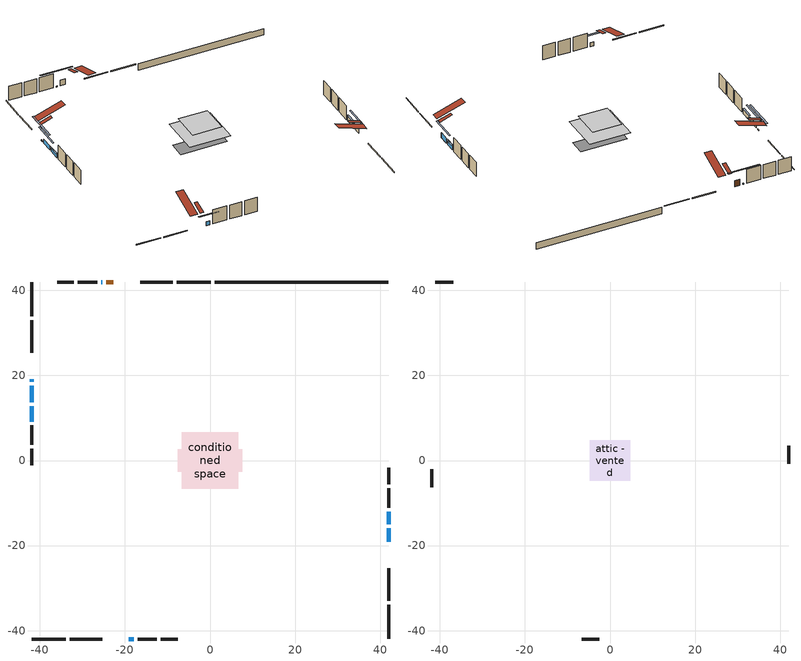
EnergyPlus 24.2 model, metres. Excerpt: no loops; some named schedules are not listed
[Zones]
conditioned space
 floor outside (Floor1 construction): -2.4,-2.4 -2.4,2.4 2.4,2.4 2.4,-2.4 z0.23
 floor adiabatic (AdiabaticFloorConstruction): -6.61,-6.61 -6.61,6.61 6.61,6.61 6.61,-6.61 z2.67
 floor foundation (Slab1 construction): -7.57,-2.64 -7.57,2.64 7.57,2.64 7.57,-2.64 z-2.06
 wall outside (RimJoist1 construction): 0.19,41.96 -7.85,41.96 / -41.96,-41.96 -33.92,-41.96 / -41.96,41.96 -41.96,33.92 / 41.96,-41.96 41.96,-33.92 z0.23:0.53
 wall outside (RimJoist2 construction): -8.78,41.96 -16.44,41.96 / -32.99,-41.96 -25.33,-41.96 / -41.96,32.99 -41.96,25.33 / 41.96,-32.99 41.96,-25.33 z0.23:0.53
 wall outside (AdiabaticWallConstruction 1): -22.7,41.96 -24.39,41.96 z0.23:2.26
 wall outside (AdiabaticWallConstruction): 41.96,-19.07 41.96,-15.9 z0.23:2; -25.31,41.96 -25.62,41.96 / -41.96,19.07 -41.96,18.47 z0.23:0.57; -19.07,-41.96 -17.94,-41.96 z0.23:1.49; -41.96,17.54 -41.96,13.7 z0.23:1.66; 41.96,-14.98 41.96,-12.01 z0.23:1.89; -41.96,12.77 -41.96,9.17 z0.23:1.57
 wall outside (Wall1 construction): -26.54,41.96 -31.09,41.96 / -17.01,-41.96 -12.46,-41.96 / -41.96,8.24 -41.96,3.69 / 41.96,-11.08 41.96,-6.53 z0.23:5.11
 wall outside (Wall2 construction): -32.02,41.96 -35.95,41.96 / -11.53,-41.96 -7.61,-41.96 / -41.96,2.76 -41.96,-1.17 / 41.96,-5.6 41.96,-1.67 z0.23:5.11
 wall foundation (FoundationWall1 construction): 1.12,41.96,-2.06 1.12,41.96,0.23 37.88,41.96,0.23 37.88,41.96,0.16 41.96,41.96,0.16 41.96,41.96,-2.06
 window (WindowConstruction): 41.96,-19.07 41.96,-15.9 z0.23:1.99
 window (WindowConstruction 5): -25.31,41.96 -25.61,41.96 z0.23:0.57
 window (WindowConstruction 6): -41.96,19.07 -41.96,18.47 z0.23:0.57
 window (WindowConstruction 1): -19.07,-41.96 -17.94,-41.96 z0.23:1.49
 window (WindowConstruction 2): -41.96,17.54 -41.96,13.7 z0.23:1.66
 window (WindowConstruction 3): 41.96,-14.98 41.96,-12.01 z0.23:1.89
 window (WindowConstruction 4): -41.96,12.77 -41.96,9.17 z0.23:1.57
 door (Door): -22.71,41.96 -24.38,41.96 z0.23:2.26
 ceiling adiabatic (AdiabaticFloorConstruction): 6.61,-6.61 6.61,6.61 -6.61,6.61 -6.61,-6.61 z2.67
 roof outside (Roof2 construction): -21.78,41.96,5.11 -21.78,37.92,6.45 -20.71,37.92,6.45 -20.71,41.96,5.11; -20,-41.96,5.11 -20,-37.92,6.45 -21.06,-37.92,6.45 -21.06,-41.96,5.11; -41.96,20,5.11 -37.92,20,6.45 -37.92,21.06,6.45 -41.96,21.06,5.11; 41.96,-20,5.11 37.92,-20,6.45 37.92,-21.06,6.45 41.96,-21.06,5.11
attic - vented
 floor to conditioned space (Floor2 construction Reversed): -4.7,-4.7 -4.7,4.7 4.7,4.7 4.7,-4.7 z5.11
 wall outside (Wall3 construction): -36.88,41.96 -41.03,41.96 / -6.68,-41.96 -2.52,-41.96 / -41.96,-2.1 -41.96,-6.25 / 41.96,-0.74 41.96,3.41 z0.23:5.11
 roof outside (Roof1 construction): -19.78,41.96,5.11 -19.78,32.8,8.16 -17.37,32.8,8.16 -17.37,41.96,5.11; -21.99,-41.96,5.11 -21.99,-32.8,8.16 -24.41,-32.8,8.16 -24.41,-41.96,5.11; -41.96,21.99,5.11 -32.8,21.99,8.16 -32.8,24.41,8.16 -41.96,24.41,5.11; 41.96,-21.99,5.11 32.8,-21.99,8.16 32.8,-24.41,8.16 41.96,-24.41,5.11
shading: 41.96,-13.26 41.96,-21.71 42.37,-21.71 42.37,-13.26 z4.63; -30.69,41.96 -20.23,41.96 -20.23,42.37 -30.69,42.37 z5.65; -41.96,13.39 -41.96,24.15 -42.37,24.15 -42.37,13.39 z5.65; -15.3,-41.96 -21.71,-41.96 -21.71,-42.37 -15.3,-42.37 z4.13; -41.96,11.06 -41.96,20.18 -42.37,20.18 -42.37,11.06 z4.3; 41.96,-11.81 41.96,-15.18 42.37,-15.18 42.37,-11.81 z2.09; -41.96,8.97 -41.96,12.97 -42.37,12.97 -42.37,8.97 z1.77
[Building]
Building 1: Terrain=Suburbs
[Site:Location]
St Jovite_QC: Latitude {deg}=46.08; Longitude {deg}=-74.56; Time Zone {hr}=-5; Elevation {m}=239; Keep Site Location Information=Yes
[Site:GroundTemperature:Shallow]
-1.01822, -3.33344, -3.51885, -2.42016, 1.99046, 6.38054, 10.1865, 12.5975, 12.8023, 10.8414, 7.13247, 2.87707
[Site:WaterMainsTemperature]
Calculation Method=Schedule; Temperature Schedule=mains temperature schedule
[Material] Roughness=Rough; Thermal Absorptance=0.9
Name | Thickness {m} | Conductivity {W/m-K} | Density {kg/m3} | Specific Heat {J/kg-K} | Solar Absorptance | Visible Absorptance
asphalt or fiberglass shingles | 0.00635 | 0.162714 | 1121.4 | 1465.45 | 0.84 | 0.84
ceiling loosefill ins | 0.0846667 | 0.0480833 | 16.02 | 1046.75 | 0.7 | 0.7
ceiling stud and cavity | 0.1397 | 0.15316 | 65.682 | 1177.47 | 0.7 | 0.7
concrete 4.0 in. | 0.1016 | 1.803125 | 2242.8 | 837.4 | 0.7 | 0.7
concrete 8.0 in. | 0.2032 | 1.803125 | 2242.8 | 837.4 | 0.7 | 0.7
door material | 0.04445 | 0.0451087 | 512.64 | 1214.23 | 0.7 | 0.7
exterior vertical ins | 0.0330777 | 0.029427 | 32.04 | 1214.23 | 0.7 | 0.7
floor covering | 0.0127 | 0.0433444 | 54.468 | 1339.84 | 0.6 | 0.6
floor rigid ins; roof rigid ins; wall rigid ins | 0.051816 | 0.029427 | 32.04 | 1214.23 | 0.7 | 0.7
floor rigid ins 1; wall rigid ins 1 | 0.512978 | 0.029427 | 32.04 | 1214.23 | 0.7 | 0.7
floor stud and cavity | 0.1397 | 0.330302 | 92.3553 | 1139.71 | 0.7 | 0.7
floor stud and cavity 1 | 0.1397 | 1.75129 | 37.0049 | 1207.88 | 0.7 | 0.7
furniture material conditioned space 1 | 0.1524 | 0.115458 | 640.8 | 1214.23 | 0.6 | 0.6
gypsum board | 0.0127 | 0.160291 | 801 | 837.4 | 0.6 | 0.6
gypsum board 1 | 0.0127 | 0.160291 | 801 | 837.4 | 0.7 | 0.7
osb sheathing 0.5 in. | 0.0127 | 0.115458 | 512.64 | 1214.23 | 0.7 | 0.7
osb sheathing 0.75 in. | 0.01905 | 0.115458 | 512.64 | 1214.23 | 0.7 | 0.7
osb sheathing 2.0 in. | 0.0508 | 0.115458 | 512.64 | 1214.23 | 0.7 | 0.7
rim joist stud and cavity | 0.0508 | 0.0451784 | 125.044 | 1163.47 | 0.6 | 0.6
rim joist stud and cavity 1 | 0.0508 | 0.165372 | 50.32683 | 1063.81 | 0.6 | 0.6
roof stud and cavity | 0.2032 | 0.217414 | 78.34581 | 1123.46 | 0.7 | 0.7
wall stud and cavity | 0.1397 | 0.201882 | 139.0536 | 1170.24 | 0.7 | 0.7
wall stud and cavity 1 | 0.1397 | 0.229306 | 139.0536 | 1170.24 | 0.7 | 0.7
wall stud and cavity 2 | 0.0889 | 6.1454 | 50.32683 | 1063.81 | 0.6 | 0.6
wall stud and cavity 3 | 0.0889 | 0.380278 | 52.3479 | 1209.89 | 0.7 | 0.7
wall stud and cavity 4 | 0.0889 | 0.391764 | 83.0341 | 1211.67 | 0.7 | 0.7
wood siding | 0.0254 | 0.102417 | 544.68 | 1172.36 | 0.4 | 0.4
wood siding 1 | 0.00254 | 0.102417 | 544.68 | 1172.36 | 0.4 | 0.4
wood siding 2; wood siding 3; wood siding 4 | 0.0254 | 0.102417 | 544.68 | 1172.36 | 0.7 | 0.7
[WindowMaterial:SimpleGlazingSystem]
Name | U-Factor {W/m2-K} | Solar Heat Gain Coefficient
WindowMaterial | 3.29721 | 0.69
WindowMaterial 1 | 3.30119 | 0.66
WindowMaterial 2 | 3.30005 | 0.68
WindowMaterial 3 | 3.29835 | 0.69
WindowMaterial 4 | 3.30119 | 0.67
WindowMaterial 5 | 3.26144 | 0.43
[Construction]
AdiabaticFloorConstruction: floor stud and cavity 1, floor rigid ins 1, osb sheathing 0.75 in., floor covering
AdiabaticWallConstruction: wood siding 3, wall rigid ins 1, wall stud and cavity 3, gypsum board
AdiabaticWallConstruction 1: wood siding 4, wall rigid ins 1, wall stud and cavity 3, gypsum board
Door: door material
Floor1 construction: floor stud and cavity, floor rigid ins, osb sheathing 0.75 in., floor covering
Floor2 construction Reversed: gypsum board, ceiling stud and cavity, ceiling loosefill ins
FoundationWall1 construction: concrete 8.0 in., gypsum board 1
furniture construction conditioned space 1: furniture material conditioned space 1
PartitionWallConstruction: gypsum board, wall stud and cavity 4, gypsum board
RimJoist1 construction: wood siding 2, osb sheathing 2.0 in., rim joist stud and cavity
RimJoist2 construction: wood siding 2, rim joist stud and cavity 1
Roof1 construction: asphalt or fiberglass shingles
Roof2 construction: asphalt or fiberglass shingles, roof rigid ins, osb sheathing 0.75 in., roof stud and cavity, gypsum board
Slab1 construction: concrete 4.0 in.
Wall1 construction: wood siding, wall rigid ins, osb sheathing 0.5 in., wall stud and cavity, gypsum board
Wall2 construction: wood siding, wall rigid ins, osb sheathing 0.5 in., wall stud and cavity 1, gypsum board
Wall3 construction: wood siding 1, wall stud and cavity 2
WindowConstruction: WindowMaterial
WindowConstruction 1: WindowMaterial 1
WindowConstruction 2: WindowMaterial 2
WindowConstruction 3: WindowMaterial 3
WindowConstruction 4: WindowMaterial 4
WindowConstruction 5; WindowConstruction 6: WindowMaterial 5
[Zone] Multiplier=1; Part of Total Floor Area=Yes
Name | Volume {m3}
attic - vented | 43.902
conditioned space | 636.8
[Space]
Name | Zone | Volume {m3}
attic - vented 1 | attic - vented | 43.902
conditioned space 1 | conditioned space | 636.8
[ZoneInfiltration:EffectiveLeakageArea]
infil attic - vented 1: Zone or Space=attic - vented 1; Schedule=Always On Discrete; Effective Air Leakage Area {cm2}=4008.91; Stack Coefficient=0.00055155; Wind Coefficient=1.58677e-05
[ZoneMixing]
whole house fan mix: Zone or Space=attic - vented; Schedule=Always On Continuous; Design Flow Rate Calculation Method=Flow/Zone; Design Flow Rate {m3/s}=0; Source Zone or Space=conditioned space
[SurfaceProperty:ExposedFoundationPerimeter]
Slab1: Exposed Perimeter Calculation Method=TotalExposedPerimeter; Total Exposed Perimeter {m}=40.844
[InternalMass] Zone or ZoneList=conditioned space; Space or SpaceList=conditioned space 1
Name | Construction | Surface Area {m2}
furniture mass conditioned space 1 | furniture construction conditioned space 1 | 111.088
partition wall mass | PartitionWallConstruction | 277.72
[Lights]
interior lighting: Zone or ZoneList or Space or SpaceList=conditioned space 1; Schedule=interior lighting schedule; Design Level Calculation Method=LightingLevel; Lighting Level {W}=343.2; Return Air Fraction=0; Fraction Radiant=0.6; Fraction Visible=0.2; Fraction Replaceable=1
[People]
occupants: Zone or ZoneList or Space or SpaceList=conditioned space 1; Number of People Schedule=occupants schedule; Number of People Calculation Method=People; Number of People=3; Fraction Radiant=0.314171; Sensible Heat Fraction=0.56303; Activity Level Schedule=occupants activity schedule; Carbon Dioxide Generation Rate {m3/s-W}=0; Enable ASHRAE 55 Comfort Warnings=No; Mean Radiant Temperature Calculation Type=EnclosureAveraged
[ElectricEquipment] Zone or ZoneList or Space or SpaceList=conditioned space 1; Design Level Calculation Method=EquipmentLevel
Name | Schedule | Design Level {W} | Fraction Latent | Fraction Radiant | Fraction Lost
clothes dryer | clothes dryer schedule | 140.772 | 0.015 | 0.081 | 0.85
clothes washer | clothes washer schedule | 32.1985 | 0.03 | 0.162 | 0.7
cooking range | cooking range schedule | 215.147 | 0.08 | 0.432 | 0.2
dishwasher | dishwasher schedule | 66.8632 | 0.3 | 0.18 | 0.4
fridge | fridge schedule | 72.9452 | 0 | 0.6 | 0
mech vent house fan | mech vent house fan schedule | 14.5 | 0 | 0 | 1
mech vent house fan cfis | mech vent house fan cfis schedule | 0 | 0 | 0 | 0
misc plug loads | misc plug loads schedule | 494.7 | 0.045 | 0.513 | 0.1
whole house fan | Always On Discrete | 0 | 0 | 0 | 1
[OtherEquipment] Zone or ZoneList or Space or SpaceList=conditioned space 1; Design Level Calculation Method=EquipmentLevel
Name | Fuel Type | Schedule | Design Level {W} | Fraction Latent | Fraction Radiant | Fraction Lost
clothes dryer 1 | Electricity | clothes dryer schedule | 0 | 0.015 | 0.081 | 0.85
cooking range 1 | Electricity | cooking range schedule | 0 | 0.08 | 0.432 | 0.2
general water use latent | None | general water use schedule | 62.594 | 1 | 0 | 0
general water use sensible | None | general water use schedule | -61.6891 | 0 | 0.6 | 0
mech vent house fan latent load | None | Always On Discrete | 0 | 1 | 0 | 0
mech vent house fan sensible load | None | Always On Discrete | 0 | 0 | 0 | 0
water heater energy adjustment1 | Electricity | Always On Discrete | 0.01 | 0 | 0 | 1
[ZoneInfiltration:DesignFlowRate] Zone or ZoneList or Space or SpaceList=conditioned space 1; Schedule=Always On Discrete; Design Flow Rate Calculation Method=Flow/Zone; Design Flow Rate {m3/s}=0
infil flow; natural vent flow; whole house fan flow
[Foundation:Kiva]
Foundation Kiva 1: Initial Indoor Air Temperature {C}=21; Wall Height Above Grade {m}=0.230002; Wall Depth Below Slab {m}=0.2032; Custom Block Material Name 1=exterior vertical ins; Custom Block Depth 1 {m}=2.28999; Custom Block X Position 1 {m}=0.2159; Custom Block Z Position 1 {m}=0
[Foundation:Kiva:Settings]
Soil Conductivity {W/m-K}=0.849921; Soil Density {kg/m3}=1842.3; Soil Specific Heat {J/kg-K}=418.7; Ground Solar Absorptivity=0.9; Ground Thermal Absorptivity=0.9; Ground Surface Roughness {m}=0.03; Far-Field Width {m}=40; Deep-Ground Boundary Condition=ZeroFlux; Deep-Ground Depth {m}=40; Minimum Cell Dimension {m}=0.2; Maximum Cell Growth Coefficient=3; Simulation Timestep=Timestep
[Exterior:Lights]
exterior lighting: Schedule=exterior lighting schedule; Design Level {W}=75.6
[Schedule:Constant]
Name | Hourly Value
Always On Continuous; mech vent house fan schedule; mech vent house fan cfis schedule; Always On Discrete | 1
occupants activity schedule | 117.228
fridge schedule | 0
[Schedule:Week:Daily]
interior lighting schedule Week Rule - Jan1-Jan27: interior lighting schedule day, interior lighting schedule day, interior lighting schedule day, interior lighting schedule day, interior lighting schedule day, interior lighting schedule day, interior lighting schedule day, interior lighting schedule default day, interior lighting schedule default day, interior lighting schedule default day, interior lighting schedule default day, interior lighting schedule default day
interior lighting schedule Week Rule - Jan28-Feb3: interior lighting schedule day, interior lighting schedule day, interior lighting schedule day, interior lighting schedule day, interior lighting schedule day 1, interior lighting schedule day 1, interior lighting schedule day 1, interior lighting schedule default day, interior lighting schedule default day, interior lighting schedule default day, interior lighting schedule default day, interior lighting schedule default day
interior lighting schedule Week Rule - Feb4-Feb24: interior lighting schedule day 1, interior lighting schedule day 1, interior lighting schedule day 1, interior lighting schedule day 1, interior lighting schedule day 1, interior lighting schedule day 1, interior lighting schedule day 1, interior lighting schedule default day, interior lighting schedule default day, interior lighting schedule default day, interior lighting schedule default day, interior lighting schedule default day
interior lighting schedule Week Rule - Feb25-Mar3: interior lighting schedule day 1, interior lighting schedule day 1, interior lighting schedule day 1, interior lighting schedule day 1, interior lighting schedule day 2, interior lighting schedule day 2, interior lighting schedule day 2, interior lighting schedule default day, interior lighting schedule default day, interior lighting schedule default day, interior lighting schedule default day, interior lighting schedule default day
interior lighting schedule Week Rule - Mar4-Mar31: interior lighting schedule day 2, interior lighting schedule day 2, interior lighting schedule day 2, interior lighting schedule day 2, interior lighting schedule day 2, interior lighting schedule day 2, interior lighting schedule day 2, interior lighting schedule default day, interior lighting schedule default day, interior lighting schedule default day, interior lighting schedule default day, interior lighting schedule default day
interior lighting schedule Week Rule - Apr1-Apr28: interior lighting schedule day 3, interior lighting schedule day 3, interior lighting schedule day 3, interior lighting schedule day 3, interior lighting schedule day 3, interior lighting schedule day 3, interior lighting schedule day 3, interior lighting schedule default day, interior lighting schedule default day, interior lighting schedule default day, interior lighting schedule default day, interior lighting schedule default day
interior lighting schedule Week Rule - Apr29-May5: interior lighting schedule day 3, interior lighting schedule day 3, interior lighting schedule day 4, interior lighting schedule day 4, interior lighting schedule day 4, interior lighting schedule day 4, interior lighting schedule day 4, interior lighting schedule default day, interior lighting schedule default day, interior lighting schedule default day, interior lighting schedule default day, interior lighting schedule default day
interior lighting schedule Week Rule - May6-May26: interior lighting schedule day 4, interior lighting schedule day 4, interior lighting schedule day 4, interior lighting schedule day 4, interior lighting schedule day 4, interior lighting schedule day 4, interior lighting schedule day 4, interior lighting schedule default day, interior lighting schedule default day, interior lighting schedule default day, interior lighting schedule default day, interior lighting schedule default day
interior lighting schedule Week Rule - May27-Jun2: interior lighting schedule day 4, interior lighting schedule day 4, interior lighting schedule day 4, interior lighting schedule day 4, interior lighting schedule day 4, interior lighting schedule day 5, interior lighting schedule day 5, interior lighting schedule default day, interior lighting schedule default day, interior lighting schedule default day, interior lighting schedule default day, interior lighting schedule default day
interior lighting schedule Week Rule - Jun3-Jun30: interior lighting schedule day 5, interior lighting schedule day 5, interior lighting schedule day 5, interior lighting schedule day 5, interior lighting schedule day 5, interior lighting schedule day 5, interior lighting schedule day 5, interior lighting schedule default day, interior lighting schedule default day, interior lighting schedule default day, interior lighting schedule default day, interior lighting schedule default day
interior lighting schedule Week Rule - Jul1-Jul28: interior lighting schedule day 6, interior lighting schedule day 6, interior lighting schedule day 6, interior lighting schedule day 6, interior lighting schedule day 6, interior lighting schedule day 6, interior lighting schedule day 6, interior lighting schedule default day, interior lighting schedule default day, interior lighting schedule default day, interior lighting schedule default day, interior lighting schedule default day
interior lighting schedule Week Rule - Jul29-Aug4: interior lighting schedule day 6, interior lighting schedule day 6, interior lighting schedule day 6, interior lighting schedule day 7, interior lighting schedule day 7, interior lighting schedule day 7, interior lighting schedule day 7, interior lighting schedule default day, interior lighting schedule default day, interior lighting schedule default day, interior lighting schedule default day, interior lighting schedule default day
interior lighting schedule Week Rule - Aug5-Aug25: interior lighting schedule day 7, interior lighting schedule day 7, interior lighting schedule day 7, interior lighting schedule day 7, interior lighting schedule day 7, interior lighting schedule day 7, interior lighting schedule day 7, interior lighting schedule default day, interior lighting schedule default day, interior lighting schedule default day, interior lighting schedule default day, interior lighting schedule default day
interior lighting schedule Week Rule - Aug26-Sep1: interior lighting schedule day 7, interior lighting schedule day 7, interior lighting schedule day 7, interior lighting schedule day 7, interior lighting schedule day 7, interior lighting schedule day 7, interior lighting schedule day 8, interior lighting schedule default day, interior lighting schedule default day, interior lighting schedule default day, interior lighting schedule default day, interior lighting schedule default day
interior lighting schedule Week Rule - Sep2-Sep29: interior lighting schedule day 8, interior lighting schedule day 8, interior lighting schedule day 8, interior lighting schedule day 8, interior lighting schedule day 8, interior lighting schedule day 8, interior lighting schedule day 8, interior lighting schedule default day, interior lighting schedule default day, interior lighting schedule default day, interior lighting schedule default day, interior lighting schedule default day
interior lighting schedule Week Rule - Sep30-Oct6: interior lighting schedule day 8, interior lighting schedule day 9, interior lighting schedule day 9, interior lighting schedule day 9, interior lighting schedule day 9, interior lighting schedule day 9, interior lighting schedule day 9, interior lighting schedule default day, interior lighting schedule default day, interior lighting schedule default day, interior lighting schedule default day, interior lighting schedule default day
interior lighting schedule Week Rule - Oct7-Oct27: interior lighting schedule day 9, interior lighting schedule day 9, interior lighting schedule day 9, interior lighting schedule day 9, interior lighting schedule day 9, interior lighting schedule day 9, interior lighting schedule day 9, interior lighting schedule default day, interior lighting schedule default day, interior lighting schedule default day, interior lighting schedule default day, interior lighting schedule default day
interior lighting schedule Week Rule - Oct28-Nov3: interior lighting schedule day 9, interior lighting schedule day 9, interior lighting schedule day 9, interior lighting schedule day 9, interior lighting schedule day 10, interior lighting schedule day 10, interior lighting schedule day 10, interior lighting schedule default day, interior lighting schedule default day, interior lighting schedule default day, interior lighting schedule default day, interior lighting schedule default day
interior lighting schedule Week Rule - Nov4-Nov24: interior lighting schedule day 10, interior lighting schedule day 10, interior lighting schedule day 10, interior lighting schedule day 10, interior lighting schedule day 10, interior lighting schedule day 10, interior lighting schedule day 10, interior lighting schedule default day, interior lighting schedule default day, interior lighting schedule default day, interior lighting schedule default day, interior lighting schedule default day
interior lighting schedule Week Rule - Nov25-Dec1: interior lighting schedule day 10, interior lighting schedule day 10, interior lighting schedule day 10, interior lighting schedule day 10, interior lighting schedule day 10, interior lighting schedule day 10, interior lighting schedule day 11, interior lighting schedule default day, interior lighting schedule default day, interior lighting schedule default day, interior lighting schedule default day, interior lighting schedule default day
interior lighting schedule Week Rule - Dec2-Dec31: interior lighting schedule day 11, interior lighting schedule day 11, interior lighting schedule day 11, interior lighting schedule day 11, interior lighting schedule day 11, interior lighting schedule day 11, interior lighting schedule day 11, interior lighting schedule default day, interior lighting schedule default day, interior lighting schedule default day, interior lighting schedule default day, interior lighting schedule default day
occupants schedule Week Rule - Jan1-Dec31: occupants schedule day, occupants schedule day, occupants schedule day, occupants schedule day, occupants schedule day, occupants schedule day, occupants schedule day, occupants schedule default day, occupants schedule default day, occupants schedule default day, occupants schedule default day, occupants schedule default day
clothes dryer schedule Week Rule - Jan1-Dec31: clothes dryer schedule day, clothes dryer schedule day, clothes dryer schedule day, clothes dryer schedule day, clothes dryer schedule day, clothes dryer schedule day, clothes dryer schedule day, clothes dryer schedule default day, clothes dryer schedule default day, clothes dryer schedule default day, clothes dryer schedule default day, clothes dryer schedule default day
clothes washer schedule Week Rule - Jan1-Dec31: clothes washer schedule day, clothes washer schedule day, clothes washer schedule day, clothes washer schedule day, clothes washer schedule day, clothes washer schedule day, clothes washer schedule day, clothes washer schedule default day, clothes washer schedule default day, clothes washer schedule default day, clothes washer schedule default day, clothes washer schedule default day
cooking range schedule Week Rule - Jan1-Dec31: cooking range schedule day, cooking range schedule day, cooking range schedule day, cooking range schedule day, cooking range schedule day, cooking range schedule day, cooking range schedule day, cooking range schedule default day, cooking range schedule default day, cooking range schedule default day, cooking range schedule default day, cooking range schedule default day
dishwasher schedule Week Rule - Jan1-Dec31: dishwasher schedule day, dishwasher schedule day, dishwasher schedule day, dishwasher schedule day, dishwasher schedule day, dishwasher schedule day, dishwasher schedule day, dishwasher schedule default day, dishwasher schedule default day, dishwasher schedule default day, dishwasher schedule default day, dishwasher schedule default day
misc plug loads schedule Week Rule - Jan1-Dec31: misc plug loads schedule day, misc plug loads schedule day, misc plug loads schedule day, misc plug loads schedule day, misc plug loads schedule day, misc plug loads schedule day, misc plug loads schedule day, misc plug loads schedule default day, misc plug loads schedule default day, misc plug loads schedule default day, misc plug loads schedule default day, misc plug loads schedule default day
general water use schedule Week Rule - Jan1-Dec31: general water use schedule day, general water use schedule day, general water use schedule day, general water use schedule day, general water use schedule day, general water use schedule day, general water use schedule day, general water use schedule default day, general water use schedule default day, general water use schedule default day, general water use schedule default day, general water use schedule default day
exterior lighting schedule Week Rule - Jan1-Jan27: exterior lighting schedule day, exterior lighting schedule day, exterior lighting schedule day, exterior lighting schedule day, exterior lighting schedule day, exterior lighting schedule day, exterior lighting schedule day, exterior lighting schedule default day, exterior lighting schedule default day, exterior lighting schedule default day, exterior lighting schedule default day, exterior lighting schedule default day
exterior lighting schedule Week Rule - Jan28-Feb3: exterior lighting schedule day, exterior lighting schedule day, exterior lighting schedule day, exterior lighting schedule day, exterior lighting schedule day 1, exterior lighting schedule day 1, exterior lighting schedule day 1, exterior lighting schedule default day, exterior lighting schedule default day, exterior lighting schedule default day, exterior lighting schedule default day, exterior lighting schedule default day
exterior lighting schedule Week Rule - Feb4-Feb24: exterior lighting schedule day 1, exterior lighting schedule day 1, exterior lighting schedule day 1, exterior lighting schedule day 1, exterior lighting schedule day 1, exterior lighting schedule day 1, exterior lighting schedule day 1, exterior lighting schedule default day, exterior lighting schedule default day, exterior lighting schedule default day, exterior lighting schedule default day, exterior lighting schedule default day
exterior lighting schedule Week Rule - Feb25-Mar3: exterior lighting schedule day 1, exterior lighting schedule day 1, exterior lighting schedule day 1, exterior lighting schedule day 1, exterior lighting schedule day 2, exterior lighting schedule day 2, exterior lighting schedule day 2, exterior lighting schedule default day, exterior lighting schedule default day, exterior lighting schedule default day, exterior lighting schedule default day, exterior lighting schedule default day
exterior lighting schedule Week Rule - Mar4-Mar31: exterior lighting schedule day 2, exterior lighting schedule day 2, exterior lighting schedule day 2, exterior lighting schedule day 2, exterior lighting schedule day 2, exterior lighting schedule day 2, exterior lighting schedule day 2, exterior lighting schedule default day, exterior lighting schedule default day, exterior lighting schedule default day, exterior lighting schedule default day, exterior lighting schedule default day
exterior lighting schedule Week Rule - Apr1-Apr28: exterior lighting schedule day 3, exterior lighting schedule day 3, exterior lighting schedule day 3, exterior lighting schedule day 3, exterior lighting schedule day 3, exterior lighting schedule day 3, exterior lighting schedule day 3, exterior lighting schedule default day, exterior lighting schedule default day, exterior lighting schedule default day, exterior lighting schedule default day, exterior lighting schedule default day
exterior lighting schedule Week Rule - Apr29-May5: exterior lighting schedule day 3, exterior lighting schedule day 3, exterior lighting schedule day 4, exterior lighting schedule day 4, exterior lighting schedule day 4, exterior lighting schedule day 4, exterior lighting schedule day 4, exterior lighting schedule default day, exterior lighting schedule default day, exterior lighting schedule default day, exterior lighting schedule default day, exterior lighting schedule default day
exterior lighting schedule Week Rule - May6-May26: exterior lighting schedule day 4, exterior lighting schedule day 4, exterior lighting schedule day 4, exterior lighting schedule day 4, exterior lighting schedule day 4, exterior lighting schedule day 4, exterior lighting schedule day 4, exterior lighting schedule default day, exterior lighting schedule default day, exterior lighting schedule default day, exterior lighting schedule default day, exterior lighting schedule default day
exterior lighting schedule Week Rule - May27-Jun2: exterior lighting schedule day 4, exterior lighting schedule day 4, exterior lighting schedule day 4, exterior lighting schedule day 4, exterior lighting schedule day 4, exterior lighting schedule day 5, exterior lighting schedule day 5, exterior lighting schedule default day, exterior lighting schedule default day, exterior lighting schedule default day, exterior lighting schedule default day, exterior lighting schedule default day
exterior lighting schedule Week Rule - Jun3-Jun30: exterior lighting schedule day 5, exterior lighting schedule day 5, exterior lighting schedule day 5, exterior lighting schedule day 5, exterior lighting schedule day 5, exterior lighting schedule day 5, exterior lighting schedule day 5, exterior lighting schedule default day, exterior lighting schedule default day, exterior lighting schedule default day, exterior lighting schedule default day, exterior lighting schedule default day
exterior lighting schedule Week Rule - Jul1-Jul28: exterior lighting schedule day 6, exterior lighting schedule day 6, exterior lighting schedule day 6, exterior lighting schedule day 6, exterior lighting schedule day 6, exterior lighting schedule day 6, exterior lighting schedule day 6, exterior lighting schedule default day, exterior lighting schedule default day, exterior lighting schedule default day, exterior lighting schedule default day, exterior lighting schedule default day
exterior lighting schedule Week Rule - Jul29-Aug4: exterior lighting schedule day 6, exterior lighting schedule day 6, exterior lighting schedule day 6, exterior lighting schedule day 7, exterior lighting schedule day 7, exterior lighting schedule day 7, exterior lighting schedule day 7, exterior lighting schedule default day, exterior lighting schedule default day, exterior lighting schedule default day, exterior lighting schedule default day, exterior lighting schedule default day
exterior lighting schedule Week Rule - Aug5-Aug25: exterior lighting schedule day 7, exterior lighting schedule day 7, exterior lighting schedule day 7, exterior lighting schedule day 7, exterior lighting schedule day 7, exterior lighting schedule day 7, exterior lighting schedule day 7, exterior lighting schedule default day, exterior lighting schedule default day, exterior lighting schedule default day, exterior lighting schedule default day, exterior lighting schedule default day
exterior lighting schedule Week Rule - Aug26-Sep1: exterior lighting schedule day 7, exterior lighting schedule day 7, exterior lighting schedule day 7, exterior lighting schedule day 7, exterior lighting schedule day 7, exterior lighting schedule day 7, exterior lighting schedule day 8, exterior lighting schedule default day, exterior lighting schedule default day, exterior lighting schedule default day, exterior lighting schedule default day, exterior lighting schedule default day
exterior lighting schedule Week Rule - Sep2-Sep29: exterior lighting schedule day 8, exterior lighting schedule day 8, exterior lighting schedule day 8, exterior lighting schedule day 8, exterior lighting schedule day 8, exterior lighting schedule day 8, exterior lighting schedule day 8, exterior lighting schedule default day, exterior lighting schedule default day, exterior lighting schedule default day, exterior lighting schedule default day, exterior lighting schedule default day
exterior lighting schedule Week Rule - Sep30-Oct6: exterior lighting schedule day 8, exterior lighting schedule day 9, exterior lighting schedule day 9, exterior lighting schedule day 9, exterior lighting schedule day 9, exterior lighting schedule day 9, exterior lighting schedule day 9, exterior lighting schedule default day, exterior lighting schedule default day, exterior lighting schedule default day, exterior lighting schedule default day, exterior lighting schedule default day
exterior lighting schedule Week Rule - Oct7-Oct27: exterior lighting schedule day 9, exterior lighting schedule day 9, exterior lighting schedule day 9, exterior lighting schedule day 9, exterior lighting schedule day 9, exterior lighting schedule day 9, exterior lighting schedule day 9, exterior lighting schedule default day, exterior lighting schedule default day, exterior lighting schedule default day, exterior lighting schedule default day, exterior lighting schedule default day
exterior lighting schedule Week Rule - Oct28-Nov3: exterior lighting schedule day 9, exterior lighting schedule day 9, exterior lighting schedule day 9, exterior lighting schedule day 9, exterior lighting schedule day 10, exterior lighting schedule day 10, exterior lighting schedule day 10, exterior lighting schedule default day, exterior lighting schedule default day, exterior lighting schedule default day, exterior lighting schedule default day, exterior lighting schedule default day
exterior lighting schedule Week Rule - Nov4-Nov24: exterior lighting schedule day 10, exterior lighting schedule day 10, exterior lighting schedule day 10, exterior lighting schedule day 10, exterior lighting schedule day 10, exterior lighting schedule day 10, exterior lighting schedule day 10, exterior lighting schedule default day, exterior lighting schedule default day, exterior lighting schedule default day, exterior lighting schedule default day, exterior lighting schedule default day
exterior lighting schedule Week Rule - Nov25-Dec1: exterior lighting schedule day 10, exterior lighting schedule day 10, exterior lighting schedule day 10, exterior lighting schedule day 10, exterior lighting schedule day 10, exterior lighting schedule day 10, exterior lighting schedule day 11, exterior lighting schedule default day, exterior lighting schedule default day, exterior lighting schedule default day, exterior lighting schedule default day, exterior lighting schedule default day
exterior lighting schedule Week Rule - Dec2-Dec31: exterior lighting schedule day 11, exterior lighting schedule day 11, exterior lighting schedule day 11, exterior lighting schedule day 11, exterior lighting schedule day 11, exterior lighting schedule day 11, exterior lighting schedule day 11, exterior lighting schedule default day, exterior lighting schedule default day, exterior lighting schedule default day, exterior lighting schedule default day, exterior lighting schedule default day
[Schedule:Year]
interior lighting schedule: interior lighting schedule Week Rule - Jan1-Jan27, 1, 1, 1, 27, interior lighting schedule Week Rule - Jan28-Feb3, 1, 28, 2, 3, interior lighting schedule Week Rule - Feb4-Feb24, 2, 4, 2, 24, interior lighting schedule Week Rule - Feb25-Mar3, 2, 25, 3, 3, interior lighting schedule Week Rule - Mar4-Mar31, 3, 4, 3, 31, interior lighting schedule Week Rule - Apr1-Apr28, 4, 1, 4, 28, interior lighting schedule Week Rule - Apr29-May5, 4, 29, 5, 5, interior lighting schedule Week Rule - May6-May26, 5, 6, 5, 26, interior lighting schedule Week Rule - May27-Jun2, 5, 27, 6, 2, interior lighting schedule Week Rule - Jun3-Jun30, 6, 3, 6, 30, interior lighting schedule Week Rule - Jul1-Jul28, 7, 1, 7, 28, interior lighting schedule Week Rule - Jul29-Aug4, 7, 29, 8, 4, interior lighting schedule Week Rule - Aug5-Aug25, 8, 5, 8, 25, interior lighting schedule Week Rule - Aug26-Sep1, 8, 26, 9, 1, interior lighting schedule Week Rule - Sep2-Sep29, 9, 2, 9, 29, interior lighting schedule Week Rule - Sep30-Oct6, 9, 30, 10, 6, interior lighting schedule Week Rule - Oct7-Oct27, 10, 7, 10, 27, interior lighting schedule Week Rule - Oct28-Nov3, 10, 28, 11, 3, interior lighting schedule Week Rule - Nov4-Nov24, 11, 4, 11, 24, interior lighting schedule Week Rule - Nov25-Dec1, 11, 25, 12, 1, interior lighting schedule Week Rule - Dec2-Dec31, 12, 2, 12, 31
occupants schedule: occupants schedule Week Rule - Jan1-Dec31, 1, 1, 12, 31
clothes dryer schedule: clothes dryer schedule Week Rule - Jan1-Dec31, 1, 1, 12, 31
clothes washer schedule: clothes washer schedule Week Rule - Jan1-Dec31, 1, 1, 12, 31
cooking range schedule: cooking range schedule Week Rule - Jan1-Dec31, 1, 1, 12, 31
dishwasher schedule: dishwasher schedule Week Rule - Jan1-Dec31, 1, 1, 12, 31
misc plug loads schedule: misc plug loads schedule Week Rule - Jan1-Dec31, 1, 1, 12, 31
general water use schedule: general water use schedule Week Rule - Jan1-Dec31, 1, 1, 12, 31
exterior lighting schedule: exterior lighting schedule Week Rule - Jan1-Jan27, 1, 1, 1, 27, exterior lighting schedule Week Rule - Jan28-Feb3, 1, 28, 2, 3, exterior lighting schedule Week Rule - Feb4-Feb24, 2, 4, 2, 24, exterior lighting schedule Week Rule - Feb25-Mar3, 2, 25, 3, 3, exterior lighting schedule Week Rule - Mar4-Mar31, 3, 4, 3, 31, exterior lighting schedule Week Rule - Apr1-Apr28, 4, 1, 4, 28, exterior lighting schedule Week Rule - Apr29-May5, 4, 29, 5, 5, exterior lighting schedule Week Rule - May6-May26, 5, 6, 5, 26, exterior lighting schedule Week Rule - May27-Jun2, 5, 27, 6, 2, exterior lighting schedule Week Rule - Jun3-Jun30, 6, 3, 6, 30, exterior lighting schedule Week Rule - Jul1-Jul28, 7, 1, 7, 28, exterior lighting schedule Week Rule - Jul29-Aug4, 7, 29, 8, 4, exterior lighting schedule Week Rule - Aug5-Aug25, 8, 5, 8, 25, exterior lighting schedule Week Rule - Aug26-Sep1, 8, 26, 9, 1, exterior lighting schedule Week Rule - Sep2-Sep29, 9, 2, 9, 29, exterior lighting schedule Week Rule - Sep30-Oct6, 9, 30, 10, 6, exterior lighting schedule Week Rule - Oct7-Oct27, 10, 7, 10, 27, exterior lighting schedule Week Rule - Oct28-Nov3, 10, 28, 11, 3, exterior lighting schedule Week Rule - Nov4-Nov24, 11, 4, 11, 24, exterior lighting schedule Week Rule - Nov25-Dec1, 11, 25, 12, 1, exterior lighting schedule Week Rule - Dec2-Dec31, 12, 2, 12, 31
[Schedule:Compact]
mains temperature schedule: Through: 01/01, For: AllDays, Until: 24:00, 4.46778, Through: 01/02, For: AllDays, Until: 24:00, 4.39389, Through: 01/03, For: AllDays, Until: 24:00, 4.32111, Through: 01/04, For: AllDays, Until: 24:00, 4.24944, Through: 01/05, For: AllDays, Until: 24:00, 4.17889, Through: 01/06, For: AllDays, Until: 24:00, 4.10944, Through: 01/07, For: AllDays, Until: 24:00, 4.04111, Through: 01/08, For: AllDays, Until: 24:00, 3.97389, Through: 01/09, For: AllDays, Until: 24:00, 3.90778, Through: 01/10, For: AllDays, Until: 24:00, 3.84278, Through: 01/11, For: AllDays, Until: 24:00, 3.77889, Through: 01/12, For: AllDays, Until: 24:00, 3.71611, Through: 01/13, For: AllDays, Until: 24:00, 3.65444, Through: 01/14, For: AllDays, Until: 24:00, 3.59444, Through: 01/15, For: AllDays, Until: 24:00, 3.53556, Through: 01/16, For: AllDays, Until: 24:00, 3.47778, Through: 01/17, For: AllDays, Until: 24:00, 3.42111, Through: 01/18, For: AllDays, Until: 24:00, 3.36611, Through: 01/19, For: AllDays, Until: 24:00, 3.31222, Through: 01/20, For: AllDays, Until: 24:00, 3.26, Through: 01/21, For: AllDays, Until: 24:00, 3.20889, Through: 01/22, For: AllDays, Until: 24:00, 3.15889, Through: 01/23, For: AllDays, Until: 24:00, 3.11056, Through: 01/24, For: AllDays, Until: 24:00, 3.06389, Through: 01/25, For: AllDays, Until: 24:00, 3.01833, Through: 01/26, For: AllDays, Until: 24:00, 2.97389, Through: 01/27, For: AllDays, Until: 24:00, 2.93111, Through: 01/28, For: AllDays, Until: 24:00, 2.89, Through: 01/29, For: AllDays, Until: 24:00, 2.85, Through: 01/30, For: AllDays, Until: 24:00, 2.81167, Through: 01/31, For: AllDays, Until: 24:00, 2.775, Through: 02/01, For: AllDays, Until: 24:00, 2.73944, Through: 02/02, For: AllDays, Until: 24:00, 2.70556, Through: 02/03, For: AllDays, Until: 24:00, 2.67333, Through: 02/04, For: AllDays, Until: 24:00, 2.64222, Through: 02/05, For: AllDays, Until: 24:00, 2.61333, Through: 02/06, For: AllDays, Until: 24:00, 2.58556, Through: 02/07, For: AllDays, Until: 24:00, 2.55944, Through: 02/08, For: AllDays, Until: 24:00, 2.53444, Through: 02/09, For: AllDays, Until: 24:00, 2.51167, Through: 02/10, For: AllDays, Until: 24:00, 2.49, Through: 02/11, For: AllDays, Until: 24:00, 2.47, Through: 02/12, For: AllDays, Until: 24:00, 2.45167, Through: 02/13, For: AllDays, Until: 24:00, 2.435, Through: 02/14, For: AllDays, Until: 24:00, 2.41944, Through: 02/15, For: AllDays, Until: 24:00, 2.40611, Through: 02/16, For: AllDays, Until: 24:00, 2.39389, Through: 02/17, For: AllDays, Until: 24:00, 2.38389, Through: 02/18, For: AllDays, Until: 24:00, 2.375, Through: 02/19, For: AllDays, Until: 24:00, 2.36778, Through: 02/20, For: AllDays, Until: 24:00, 2.36222, Through: 02/21, For: AllDays, Until: 24:00, 2.35833, Through: 02/22, For: AllDays, Until: 24:00, 2.35611, Through: 02/23, For: AllDays, Until: 24:00, 2.355, Through: 02/24, For: AllDays, Until: 24:00, 2.35611, Through: 02/25, For: AllDays, Until: 24:00, 2.35889, Through: 02/26, For: AllDays, Until: 24:00, 2.36278, Through: 02/27, For: AllDays, Until: 24:00, 2.36833, Through: 02/28, For: AllDays, Until: 24:00, 2.37611, Through: 03/01, For: AllDays, Until: 24:00, 2.385, Through: 03/02, For: AllDays, Until: 24:00, 2.39556, Through: 03/03, For: AllDays, Until: 24:00, 2.40778, Through: 03/04, For: AllDays, Until: 24:00, 2.42167, Through: 03/05, For: AllDays, Until: 24:00, 2.43667, Through: 03/06, For: AllDays, Until: 24:00, 2.45389, Through: 03/07, For: AllDays, Until: 24:00, 2.47222, Through: 03/08, For: AllDays, Until: 24:00, 2.49278, Through: 03/09, For: AllDays, Until: 24:00, 2.51444, Through: 03/10, For: AllDays, Until: 24:00, 2.53778, Through: 03/11, For: AllDays, Until: 24:00, 2.56278, Through: 03/12, For: AllDays, Until: 24:00, 2.58889, Through: 03/13, For: AllDays, Until: 24:00, 2.61667, Through: 03/14, For: AllDays, Until: 24:00, 2.64667, Through: 03/15, For: AllDays, Until: 24:00, 2.67722, Through: 03/16, For: AllDays, Until: 24:00, 2.71, Through: 03/17, For: AllDays, Until: 24:00, 2.74389, Through: 03/18, For: AllDays, Until: 24:00, 2.77944, Through: 03/19, For: AllDays, Until: 24:00, 2.81667, Through: 03/20, For: AllDays, Until: 24:00, 2.855, Through: 03/21, For: AllDays, Until: 24:00, 2.895, Through: 03/22, For: AllDays, Until: 24:00, 2.93667, Through: 03/23, For: AllDays, Until: 24:00, 2.97944, Through: 03/24, For: AllDays, Until: 24:00, 3.02389, Through: 03/25, For: AllDays, Until: 24:00, 3.06944, Through: 03/26, For: AllDays, Until: 24:00, 3.11667, Through: 03/27, For: AllDays, Until: 24:00, 3.16556, Through: 03/28, For: AllDays, Until: 24:00, 3.21556, Through: 03/29, For: AllDays, Until: 24:00, 3.26667, Through: 03/30, For: AllDays, Until: 24:00, 3.31944, Through: 03/31, For: AllDays, Until: 24:00, 3.37333, Through: 04/01, For: AllDays, Until: 24:00, 3.42833, Through: 04/02, For: AllDays, Until: 24:00, 3.485, Through: 04/03, For: AllDays, Until: 24:00, 3.54278, Through: 04/04, For: AllDays, Until: 24:00, 3.60222, Through: 04/05, For: AllDays, Until: 24:00, 3.66222, Through: 04/06, For: AllDays, Until: 24:00, 3.72389, Through: 04/07, For: AllDays, Until: 24:00, 3.78667, Through: 04/08, For: AllDays, Until: 24:00, 3.85111, Through: 04/09, For: AllDays, Until: 24:00, 3.91611, Through: 04/10, For: AllDays, Until: 24:00, 3.98222, Through: 04/11, For: AllDays, Until: 24:00, 4.05, Through: 04/12, For: AllDays, Until: 24:00, 4.11833, Through: 04/13, For: AllDays, Until: 24:00, 4.18833, Through: 04/14, For: AllDays, Until: 24:00, 4.25889, Through: 04/15, For: AllDays, Until: 24:00, 4.33056, Through: 04/16, For: AllDays, Until: 24:00, 4.40333, Through: 04/17, For: AllDays, Until: 24:00, 4.47722, Through: 04/18, For: AllDays, Until: 24:00, 4.55222, Through: 04/19, For: AllDays, Until: 24:00, 4.62833, Through: 04/20, For: AllDays, Until: 24:00, 4.705, Through: 04/21, For: AllDays, Until: 24:00, 4.78222, Through: 04/22, For: AllDays, Until: 24:00, 4.86111, Through: 04/23, For: AllDays, Until: 24:00, 4.94056, Through: 04/24, For: AllDays, Until: 24:00, 5.02056, Through: 04/25, For: AllDays, Until: 24:00, 5.10167, Through: 04/26, For: AllDays, Until: 24:00, 5.18389, Through: 04/27, For: AllDays, Until: 24:00, 5.26667, Through: 04/28, For: AllDays, Until: 24:00, 5.35, Through: 04/29, For: AllDays, Until: 24:00, 5.43444, Through: 04/30, For: AllDays, Until: 24:00, 5.51889, Through: 05/01, For: AllDays, Until: 24:00, 5.60444, Through: 05/02, For: AllDays, Until: 24:00, 5.69111, Through: 05/03, For: AllDays, Until: 24:00, 5.77778, Through: 05/04, For: AllDays, Until: 24:00, 5.865, Through: 05/05, For: AllDays, Until: 24:00, 5.95333, Through: 05/06, For: AllDays, Until: 24:00, 6.04167, Through: 05/07, For: AllDays, Until: 24:00, 6.13111, Through: 05/08, For: AllDays, Until: 24:00, 6.22056, Through: 05/09, For: AllDays, Until: 24:00, 6.31056, Through: 05/10, For: AllDays, Until: 24:00, 6.40111, Through: 05/11, For: AllDays, Until: 24:00, 6.49222, Through: 05/12, For: AllDays, Until: 24:00, 6.58333, Through: 05/13, For: AllDays, Until: 24:00, 6.675, Through: 05/14, For: AllDays, Until: 24:00, 6.76722, Through: 05/15, For: AllDays, Until: 24:00, 6.85944, Through: 05/16, For: AllDays, Until: 24:00, 6.95222, Through: 05/17, For: AllDays, Until: 24:00, 7.045, Through: 05/18, For: AllDays, Until: 24:00, 7.13833, Through: 05/19, For: AllDays, Until: 24:00, 7.23111, Through: 05/20, For: AllDays, Until: 24:00, 7.325, Through: 05/21, For: AllDays, Until: 24:00, 7.41833, Through: 05/22, For: AllDays, Until: 24:00, 7.51222, Through: 05/23, For: AllDays, Until: 24:00, 7.60611, Through: 05/24, For: AllDays, Until: 24:00, 7.7, Through: 05/25, For: AllDays, Until: 24:00, 7.79389, Through: 05/26, For: AllDays, Until: 24:00, 7.88778, Through: 05/27, For: AllDays, Until: 24:00, 7.98167, Through: 05/28, For: AllDays, Until: 24:00, 8.07556, Through: 05/29, For: AllDays, Until: 24:00, 8.16944, Through: 05/30, For: AllDays, Until: 24:00, 8.26333, Through: 05/31, For: AllDays, Until: 24:00, 8.35667, Through: 06/01, For: AllDays, Until: 24:00, 8.45, Through: 06/02, For: AllDays, Until: 24:00, 8.54333, Through: 06/03, For: AllDays, Until: 24:00, 8.63611, Through: 06/04, For: AllDays, Until: 24:00, 8.72889, Through: 06/05, For: AllDays, Until: 24:00, 8.82167, Through: 06/06, For: AllDays, Until: 24:00, 8.91333, Through: 06/07, For: AllDays, Until: 24:00, 9.00556, Through: 06/08, For: AllDays, Until: 24:00, 9.09667, Through: 06/09, For: AllDays, Until: 24:00, 9.18778, Through: 06/10, For: AllDays, Until: 24:00, 9.27889, Through: 06/11, For: AllDays, Until: 24:00, 9.36889, Through: 06/12, For: AllDays, Until: 24:00, 9.45889, Through: 06/13, For: AllDays, Until: 24:00, 9.54833, Through: 06/14, For: AllDays, Until: 24:00, 9.63667, Through: 06/15, For: AllDays, Until: 24:00, 9.725, Through: 06/16, For: AllDays, Until: 24:00, 9.81278, Through: 06/17, For: AllDays, Until: 24:00, 9.9, Through: 06/18, For: AllDays, Until: 24:00, 9.98667, Through: 06/19, For: AllDays, Until: 24:00, 10.0722, Through: 06/20, For: AllDays, Until: 24:00, 10.1578, Through: 06/21, For: AllDays, Until: 24:00, 10.2422, Through: 06/22, For: AllDays, Until: 24:00, 10.3256, Through: 06/23, For: AllDays, Until: 24:00, 10.4089, Through: 06/24, For: AllDays, Until: 24:00, 10.4911, Through: 06/25, For: AllDays, Until: 24:00, 10.5728, Through: 06/26, For: AllDays, Until: 24:00, 10.6533, Through: 06/27, For: AllDays, Until: 24:00, 10.7328, Through: 06/28, For: AllDays, Until: 24:00, 10.8122, Through: 06/29, For: AllDays, Until: 24:00, 10.89, Through: 06/30, For: AllDays, Until: 24:00, 10.9672, Through: 07/01, For: AllDays, Until: 24:00, 11.0433, Through: 07/02, For: AllDays, Until: 24:00, 11.1183, Through: 07/03, For: AllDays, Until: 24:00, 11.1928, Through: 07/04, For: AllDays, Until: 24:00, 11.2661, Through: 07/05, For: AllDays, Until: 24:00, 11.3383, Through: 07/06, For: AllDays, Until: 24:00, 11.4094, Through: 07/07, For: AllDays, Until: 24:00, 11.48, Through: 07/08, For: AllDays, Until: 24:00, 11.5489, Through: 07/09, For: AllDays, Until: 24:00, 11.6167, Through: 07/10, For: AllDays, Until: 24:00, 11.6833, Through: 07/11, For: AllDays, Until: 24:00, 11.7494, Through: 07/12, For: AllDays, Until: 24:00, 11.8139, Through: 07/13, For: AllDays, Until: 24:00, 11.8772, Through: 07/14, For: AllDays, Until: 24:00, 11.9394, Through: 07/15, For: AllDays, Until: 24:00, 12, Through: 07/16, For: AllDays, Until: 24:00, 12.06, Through: 07/17, For: AllDays, Until: 24:00, 12.1183, Through: 07/18, For: AllDays, Until: 24:00, 12.1756, Through: 07/19, For: AllDays, Until: 24:00, 12.2311, Through: 07/20, For: AllDays, Until: 24:00, 12.2856, Through: 07/21, For: AllDays, Until: 24:00, 12.3389, Through: 07/22, For: AllDays, Until: 24:00, 12.3906, Through: 07/23, For: AllDays, Until: 24:00, 12.4411, Through: 07/24, For: AllDays, Until: 24:00, 12.4906, Through: 07/25, For: AllDays, Until: 24:00, 12.5383, Through: 07/26, For: AllDays, Until: 24:00, 12.5844, Through: 07/27, For: AllDays, Until: 24:00, 12.6294, Through: 07/28, For: AllDays, Until: 24:00, 12.6728, Through: 07/29, For: AllDays, Until: 24:00, 12.715, Through: 07/30, For: AllDays, Until: 24:00, 12.7556, Through: 07/31, For: AllDays, Until: 24:00, 12.795, Through: 08/01, For: AllDays, Until: 24:00, 12.8328, Through: 08/02, For: AllDays, Until: 24:00, 12.8689, Through: 08/03, For: AllDays, Until: 24:00, 12.9033, Through: 08/04, For: AllDays, Until: 24:00, 12.9367, Through: 08/05, For: AllDays, Until: 24:00, 12.9683, Through: 08/06, For: AllDays, Until: 24:00, 12.9983, Through: 08/07, For: AllDays, Until: 24:00, 13.0272, Through: 08/08, For: AllDays, Until: 24:00, 13.0544, Through: 08/09, For: AllDays, Until: 24:00, 13.08, Through: 08/10, For: AllDays, Until: 24:00, 13.1039, Through: 08/11, For: AllDays, Until: 24:00, 13.1261, Through: 08/12, For: AllDays, Until: 24:00, 13.1467, Through: 08/13, For: AllDays, Until: 24:00, 13.1661, Through: 08/14, For: AllDays, Until: 24:00, 13.1839, Through: 08/15, For: AllDays, Until: 24:00, 13.2, Through: 08/16, For: AllDays, Until: 24:00, 13.2144, Through: 08/17, For: AllDays, Until: 24:00, 13.2272, Through: 08/18, For: AllDays, Until: 24:00, 13.2383, Through: 08/19, For: AllDays, Until: 24:00, 13.2483, Through: 08/20, For: AllDays, Until: 24:00, 13.2561, Through: 08/21, For: AllDays, Until: 24:00, 13.2628, Through: 08/22, For: AllDays, Until: 24:00, 13.2678, Through: 08/23, For: AllDays, Until: 24:00, 13.2706, Through: 08/24, For: AllDays, Until: 24:00, 13.2722, Through: 08/25, For: AllDays, Until: 24:00, 13.2722, Through: 08/26, For: AllDays, Until: 24:00, 13.2706, Through: 08/27, For: AllDays, Until: 24:00, 13.2672, Through: 08/28, For: AllDays, Until: 24:00, 13.2628, Through: 08/29, For: AllDays, Until: 24:00, 13.2561, Through: 08/30, For: AllDays, Until: 24:00, 13.2478, Through: 08/31, For: AllDays, Until: 24:00, 13.2383, Through: 09/01, For: AllDays, Until: 24:00, 13.2272, Through: 09/02, For: AllDays, Until: 24:00, 13.2139, Through: 09/03, For: AllDays, Until: 24:00, 13.1994, Through: 09/04, For: AllDays, Until: 24:00, 13.1833, Through: 09/05, For: AllDays, Until: 24:00, 13.1661, Through: 09/06, For: AllDays, Until: 24:00, 13.1467, Through: 09/07, For: AllDays, Until: 24:00, 13.1256, Through: 09/08, For: AllDays, Until: 24:00, 13.1033, Through: 09/09, For: AllDays, Until: 24:00, 13.0794, Through: 09/10, For: AllDays, Until: 24:00, 13.0539, Through: 09/11, For: AllDays, Until: 24:00, 13.0267, Through: 09/12, For: AllDays, Until: 24:00, 12.9978, Through: 09/13, For: AllDays, Until: 24:00, 12.9678, Through: 09/14, For: AllDays, Until: 24:00, 12.9361, Through: 09/15, For: AllDays, Until: 24:00, 12.9028, Through: 09/16, For: AllDays, Until: 24:00, 12.8683, Through: 09/17, For: AllDays, Until: 24:00, 12.8317, Through: 09/18, For: AllDays, Until: 24:00, 12.7944, Through: 09/19, For: AllDays, Until: 24:00, 12.755, Through: 09/20, For: AllDays, Until: 24:00, 12.7144, Through: 09/21, For: AllDays, Until: 24:00, 12.6722, Through: 09/22, For: AllDays, Until: 24:00, 12.6289, Through: 09/23, For: AllDays, Until: 24:00, 12.5839, Through: 09/24, For: AllDays, Until: 24:00, 12.5372, Through: 09/25, For: AllDays, Until: 24:00, 12.4894, Through: 09/26, For: AllDays, Until: 24:00, 12.4406, Through: 09/27, For: AllDays, Until: 24:00, 12.39, Through: 09/28, For: AllDays, Until: 24:00, 12.3378, Through: 09/29, For: AllDays, Until: 24:00, 12.2844, Through: 09/30, For: AllDays, Until: 24:00, 12.23, Through: 10/01, For: AllDays, Until: 24:00, 12.1744, Through: 10/02, For: AllDays, Until: 24:00, 12.1172, Through: 10/03, For: AllDays, Until: 24:00, 12.0589, Through: 10/04, For: AllDays, Until: 24:00, 11.9989, Through: 10/05, For: AllDays, Until: 24:00, 11.9383, Through: 10/06, For: AllDays, Until: 24:00, 11.8761, Through: 10/07, For: AllDays, Until: 24:00, 11.8128, Through: 10/08, For: AllDays, Until: 24:00, 11.7483, Through: 10/09, For: AllDays, Until: 24:00, 11.6822, Through: 10/10, For: AllDays, Until: 24:00, 11.6156, Through: 10/11, For: AllDays, Until: 24:00, 11.5478, Through: 10/12, For: AllDays, Until: 24:00, 11.4783, Through: 10/13, For: AllDays, Until: 24:00, 11.4083, Through: 10/14, For: AllDays, Until: 24:00, 11.3372, Through: 10/15, For: AllDays, Until: 24:00, 11.265, Through: 10/16, For: AllDays, Until: 24:00, 11.1917, Through: 10/17, For: AllDays, Until: 24:00, 11.1172, Through: 10/18, For: AllDays, Until: 24:00, 11.0422, Through: 10/19, For: AllDays, Until: 24:00, 10.9656, Through: 10/20, For: AllDays, Until: 24:00, 10.8883, Through: 10/21, For: AllDays, Until: 24:00, 10.8106, Through: 10/22, For: AllDays, Until: 24:00, 10.7317, Through: 10/23, For: AllDays, Until: 24:00, 10.6517, Through: 10/24, For: AllDays, Until: 24:00, 10.5711, Through: 10/25, For: AllDays, Until: 24:00, 10.4894, Through: 10/26, For: AllDays, Until: 24:00, 10.4072, Through: 10/27, For: AllDays, Until: 24:00, 10.3244, Through: 10/28, For: AllDays, Until: 24:00, 10.2406, Through: 10/29, For: AllDays, Until: 24:00, 10.1561, Through: 10/30, For: AllDays, Until: 24:00, 10.0706, Through: 10/31, For: AllDays, Until: 24:00, 9.985, Through: 11/01, For: AllDays, Until: 24:00, 9.89833, Through: 11/02, For: AllDays, Until: 24:00, 9.81111, Through: 11/03, For: AllDays, Until: 24:00, 9.72333, Through: 11/04, For: AllDays, Until: 24:00, 9.63556, Through: 11/05, For: AllDays, Until: 24:00, 9.54667, Through: 11/06, For: AllDays, Until: 24:00, 9.45722, Through: 11/07, For: AllDays, Until: 24:00, 9.36722, Through: 11/08, For: AllDays, Until: 24:00, 9.27722, Through: 11/09, For: AllDays, Until: 24:00, 9.18611, Through: 11/10, For: AllDays, Until: 24:00, 9.095, Through: 11/11, For: AllDays, Until: 24:00, 9.00389, Through: 11/12, For: AllDays, Until: 24:00, 8.91167, Through: 11/13, For: AllDays, Until: 24:00, 8.81944, Through: 11/14, For: AllDays, Until: 24:00, 8.72722, Through: 11/15, For: AllDays, Until: 24:00, 8.63444, Through: 11/16, For: AllDays, Until: 24:00, 8.54167, Through: 11/17, For: AllDays, Until: 24:00, 8.44833, Through: 11/18, For: AllDays, Until: 24:00, 8.355, Through: 11/19, For: AllDays, Until: 24:00, 8.26111, Through: 11/20, For: AllDays, Until: 24:00, 8.16778, Through: 11/21, For: AllDays, Until: 24:00, 8.07389, Through: 11/22, For: AllDays, Until: 24:00, 7.98, Through: 11/23, For: AllDays, Until: 24:00, 7.88611, Through: 11/24, For: AllDays, Until: 24:00, 7.79222, Through: 11/25, For: AllDays, Until: 24:00, 7.69833, Through: 11/26, For: AllDays, Until: 24:00, 7.60444, Through: 11/27, For: AllDays, Until: 24:00, 7.51056, Through: 11/28, For: AllDays, Until: 24:00, 7.41667, Through: 11/29, For: AllDays, Until: 24:00, 7.32333, Through: 11/30, For: AllDays, Until: 24:00, 7.22944, Through: 12/01, For: AllDays, Until: 24:00, 7.13611, Through: 12/02, For: AllDays, Until: 24:00, 7.04333, Through: 12/03, For: AllDays, Until: 24:00, 6.95056, Through: 12/04, For: AllDays, Until: 24:00, 6.85778, Through: 12/05, For: AllDays, Until: 24:00, 6.76556, Through: 12/06, For: AllDays, Until: 24:00, 6.67333, Through: 12/07, For: AllDays, Until: 24:00, 6.58167, Through: 12/08, For: AllDays, Until: 24:00, 6.49056, Through: 12/09, For: AllDays, Until: 24:00, 6.39944, Through: 12/10, For: AllDays, Until: 24:00, 6.30889, Through: 12/11, For: AllDays, Until: 24:00, 6.21889, Through: 12/12, For: AllDays, Until: 24:00, 6.12944, Through: 12/13, For: AllDays, Until: 24:00, 6.04, Through: 12/14, For: AllDays, Until: 24:00, 5.95167, Through: 12/15, For: AllDays, Until: 24:00, 5.86333, Through: 12/16, For: AllDays, Until: 24:00, 5.77611, Through: 12/17, For: AllDays, Until: 24:00, 5.68944, Through: 12/18, For: AllDays, Until: 24:00, 5.60278, Through: 12/19, For: AllDays, Until: 24:00, 5.51722, Through: 12/20, For: AllDays, Until: 24:00, 5.43278, Through: 12/21, For: AllDays, Until: 24:00, 5.34833, Through: 12/22, For: AllDays, Until: 24:00, 5.265, Through: 12/23, For: AllDays, Until: 24:00, 5.18222, Through: 12/24, For: AllDays, Until: 24:00, 5.10056, Through: 12/25, For: AllDays, Until: 24:00, 5.01944, Through: 12/26, For: AllDays, Until: 24:00, 4.93889, Through: 12/27, For: AllDays, Until: 24:00, 4.85944, Through: 12/28, For: AllDays, Until: 24:00, 4.78111, Through: 12/29, For: AllDays, Until: 24:00, 4.70333, Through: 12/30, For: AllDays, Until: 24:00, 4.62667, Through: 12/31, For: AllDays, Until: 24:00, 4.55111
